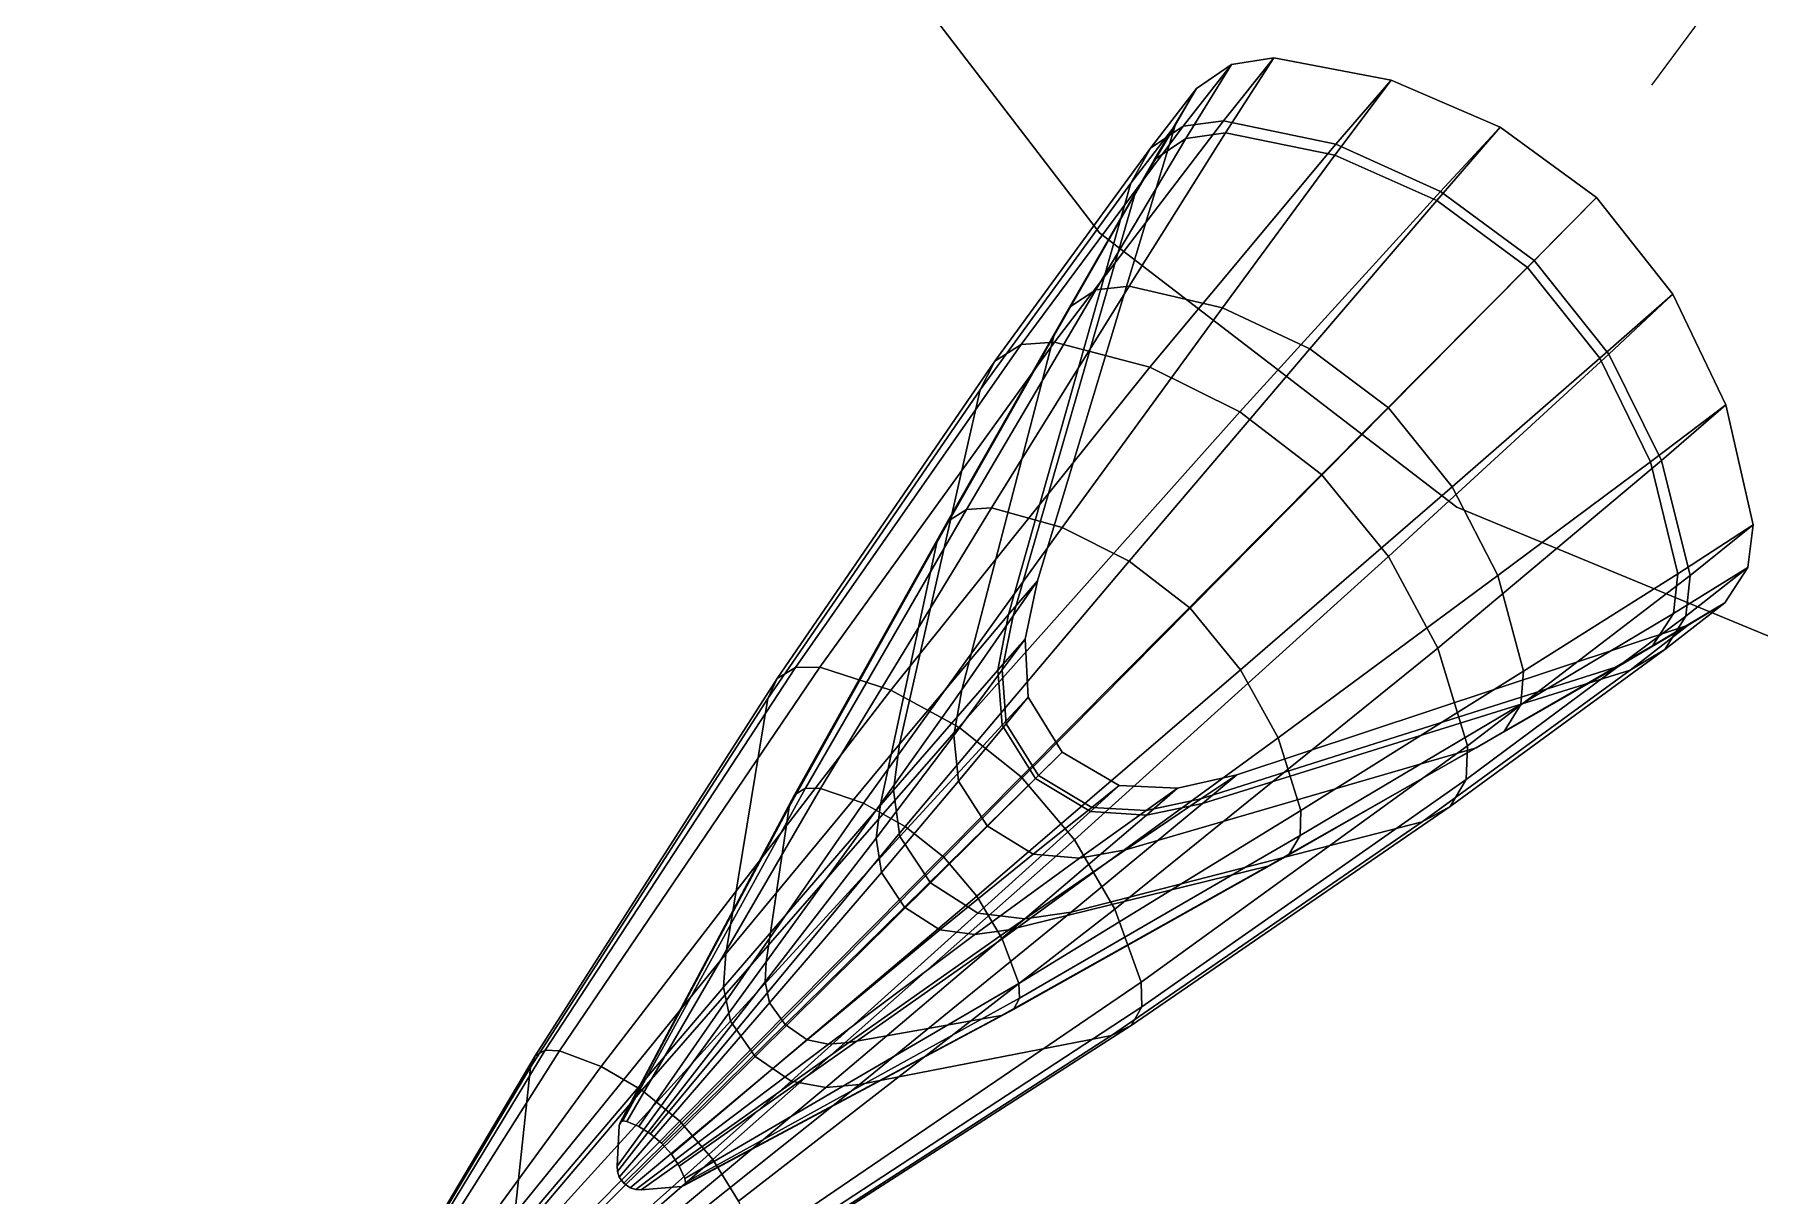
# Model space of a CAD drawing. Header units: millimetres. Extents: x -30782 to 40110, y 35885 to 73818.
# Drawn here: x 8205.1 to 8384.6, y 55957.8 to 56078.7 of the extents above; entities that cross this region are included whole.
import ezdxf

# ---------------------------------------------------------------- set-up
doc = ezdxf.new("R2010")
doc.units = ezdxf.units.MM

# ---------------------------------------------------------------- blocks, each defined once
blk = doc.blocks.new('A$C69C31390')
blk.add_line((1947.75, 662.64, 168.71), (1769.45, 421.4))
for points, invisible_edges in [([(1665.48, 486.59, 180.71), (1683.43, 443.25, 180.71), (1711.98, 406.03, 180.71)], 12), ([(1665.48, 486.59, 168.71), (1711.98, 406.03, 168.71), (1683.43, 443.25, 168.71)], 1), ([(1683.43, 443.25, 180.71), (1711.98, 406.03, 168.71), (1711.98, 406.03, 180.71)], 1), ([(1683.43, 443.25, 180.71), (1683.43, 443.25, 168.71), (1711.98, 406.03, 168.71)], 12), ([(1730.14, 424.24, 186.12), (1725.72, 423.56, 186.18), (1720.69, 417.15, 243.53)], 12), ([(1730.14, 424.24, 186.12), (1720.69, 417.15, 243.53), (1724.9, 417.71, 244.54)], 1), ([(1742.35, 421.93, 186.02), (1730.14, 424.24, 186.12), (1724.9, 417.71, 244.54)], 12), ([(1736.49, 414.13, 135.97), (1725.1, 416.44, 137.58), (1730.14, 424.24, 186.12)], 12), ([(1725.1, 416.44, 137.58), (1725.72, 423.56, 186.18), (1730.14, 424.24, 186.12)], 1), ([(1736.49, 414.13, 135.97), (1730.14, 424.24, 186.12), (1742.35, 421.93, 186.02)], 1), ([(1725.72, 423.56, 186.18), (1722.1, 421.08, 186.24), (1717.29, 414.86, 242.34)], 12), ([(1725.72, 423.56, 186.18), (1717.29, 414.86, 242.34), (1720.69, 417.15, 243.53)], 1), ([(1725.1, 416.44, 137.58), (1720.99, 415.87, 138.41), (1725.72, 423.56, 186.18)], 12), ([(1720.99, 415.87, 138.41), (1722.1, 421.08, 186.24), (1725.72, 423.56, 186.18)], 1), ([(1722.1, 421.08, 186.24), (1719.88, 417.2, 186.3), (1715.25, 411.2, 241.14)], 12), ([(1722.1, 421.08, 186.24), (1715.25, 411.2, 241.14), (1717.29, 414.86, 242.34)], 1), ([(1720.99, 415.87, 138.41), (1717.67, 413.62, 139.4), (1722.1, 421.08, 186.24)], 12), ([(1717.67, 413.62, 139.4), (1719.88, 417.2, 186.3), (1722.1, 421.08, 186.24)], 1), ([(1742.35, 421.93, 186.02), (1724.9, 417.71, 244.54), (1736.59, 415.26, 246.48)], 1), ([(1747.11, 409.4, 134.93), (1736.49, 414.13, 135.97), (1742.35, 421.93, 186.02)], 12), ([(1753.69, 417.03, 185.95), (1742.35, 421.93, 186.02), (1736.59, 415.26, 246.48)], 12), ([(1747.11, 409.4, 134.93), (1742.35, 421.93, 186.02), (1753.69, 417.03, 185.95)], 1), ([(1720.69, 417.15, 243.53), (1717.29, 414.86, 242.34), (1701.09, 392.66, 294.23)], 12), ([(1720.69, 417.15, 243.53), (1701.09, 392.66, 294.23), (1703.82, 394.41, 296.19)], 1), ([(1719.88, 417.2, 186.3), (1702.53, 366.29, 229.02), (1715.25, 411.2, 241.14)], 1), ([(1719.88, 417.2, 186.3), (1705.54, 369.81, 186.95), (1702.53, 366.29, 229.02)], 12), ([(1724.9, 417.71, 244.54), (1720.69, 417.15, 243.53), (1703.82, 394.41, 296.19)], 12), ([(1724.9, 417.71, 244.54), (1703.82, 394.41, 296.19), (1707.31, 394.66, 297.83)], 1), ([(1715.65, 410.04, 140.39), (1705.54, 369.81, 186.95), (1719.88, 417.2, 186.3)], 1), ([(1736.59, 415.26, 246.48), (1724.9, 417.71, 244.54), (1707.31, 394.66, 297.83)], 12), ([(1717.67, 413.62, 139.4), (1715.65, 410.04, 140.39), (1719.88, 417.2, 186.3)], 12), ([(1753.69, 417.03, 185.95), (1736.59, 415.26, 246.48), (1747.5, 410.35, 247.74)], 1), ([(1756.54, 402.44, 134.49), (1747.11, 409.4, 134.93), (1753.69, 417.03, 185.95)], 12), ([(1763.73, 409.7, 185.92), (1753.69, 417.03, 185.95), (1747.5, 410.35, 247.74)], 12), ([(1756.54, 402.44, 134.49), (1753.69, 417.03, 185.95), (1763.73, 409.7, 185.92)], 1), ([(1717.29, 414.86, 242.34), (1715.25, 411.2, 241.14), (1699.56, 389.7, 292.26)], 12), ([(1717.29, 414.86, 242.34), (1699.56, 389.7, 292.26), (1701.09, 392.66, 294.23)], 1), ([(1736.59, 415.26, 246.48), (1707.31, 394.66, 297.83), (1717.22, 392.03, 301.01)], 1), ([(1715.08, 400.47, 94.24), (1711.62, 400.1, 95.45), (1720.99, 415.87, 138.41)], 12), ([(1711.62, 400.1, 95.45), (1717.67, 413.62, 139.4), (1720.99, 415.87, 138.41)], 1), ([(1724.79, 398.22, 91.88), (1715.08, 400.47, 94.24), (1725.1, 416.44, 137.58)], 12), ([(1715.08, 400.47, 94.24), (1720.99, 415.87, 138.41), (1725.1, 416.44, 137.58)], 1), ([(1747.5, 410.35, 247.74), (1736.59, 415.26, 246.48), (1717.22, 392.03, 301.01)], 12), ([(1724.79, 398.22, 91.88), (1725.1, 416.44, 137.58), (1736.49, 414.13, 135.97)], 1), ([(1711.62, 400.1, 95.45), (1708.86, 398.28, 96.89), (1717.67, 413.62, 139.4)], 12), ([(1708.86, 398.28, 96.89), (1715.65, 410.04, 140.39), (1717.67, 413.62, 139.4)], 1), ([(1733.9, 393.95, 90.36), (1724.79, 398.22, 91.88), (1736.49, 414.13, 135.97)], 12), ([(1733.9, 393.95, 90.36), (1736.49, 414.13, 135.97), (1747.11, 409.4, 134.93)], 1), ([(1715.25, 411.2, 241.14), (1691.18, 352.77, 272.42), (1699.56, 389.7, 292.26)], 1), ([(1715.25, 411.2, 241.14), (1702.53, 366.29, 229.02), (1691.18, 352.77, 272.42)], 12), ([(1707.24, 395.29, 98.34), (1702.99, 366.16, 150.42), (1715.65, 410.04, 140.39)], 1), ([(1715.65, 410.04, 140.39), (1702.99, 366.16, 150.42), (1705.54, 369.81, 186.95)], 12), ([(1708.86, 398.28, 96.89), (1707.24, 395.29, 98.34), (1715.65, 410.04, 140.39)], 12), ([(1747.5, 410.35, 247.74), (1717.22, 392.03, 301.01), (1726.59, 387.38, 303.08)], 1), ([(1757.23, 403.16, 248.28), (1747.5, 410.35, 247.74), (1726.59, 387.38, 303.08)], 12), ([(1763.73, 409.7, 185.92), (1747.5, 410.35, 247.74), (1757.23, 403.16, 248.28)], 1), ([(1764.08, 392.97, 134.83), (1756.54, 402.44, 134.49), (1763.73, 409.7, 185.92)], 12), ([(1771.68, 399.63, 185.95), (1763.73, 409.7, 185.92), (1757.23, 403.16, 248.28)], 12), ([(1764.08, 392.97, 134.83), (1763.73, 409.7, 185.92), (1771.68, 399.63, 185.95)], 1), ([(1742.07, 387.82, 89.71), (1733.9, 393.95, 90.36), (1747.11, 409.4, 134.93)], 12), ([(1742.07, 387.82, 89.71), (1747.11, 409.4, 134.93), (1756.54, 402.44, 134.49)], 1), ([(1711.98, 406.03, 180.71), (1749.2, 377.48, 180.71), (1792.54, 359.53, 180.71)], 12), ([(1711.98, 406.03, 168.71), (1792.54, 359.53, 168.71), (1749.2, 377.48, 168.71)], 1), ([(1711.98, 406.03, 180.71), (1711.98, 406.03, 168.71), (1749.2, 377.48, 180.71)], 2), ([(1711.98, 406.03, 168.71), (1749.2, 377.48, 168.71), (1749.2, 377.48, 180.71)], 12), ([(1757.23, 403.16, 248.28), (1726.59, 387.38, 303.08), (1735.08, 380.88, 303.95)], 1), ([(1765.01, 393.4, 247.86), (1757.23, 403.16, 248.28), (1735.08, 380.88, 303.95)], 12), ([(1748.7, 379.6, 90.22), (1742.07, 387.82, 89.71), (1756.54, 402.44, 134.49)], 12), ([(1748.7, 379.6, 90.22), (1756.54, 402.44, 134.49), (1764.08, 392.97, 134.83)], 1), ([(1771.68, 399.63, 185.95), (1757.23, 403.16, 248.28), (1765.01, 393.4, 247.86)], 1), ([(1708.09, 375.36, 53.64), (1700.74, 377.39, 56.18), (1715.08, 400.47, 94.24)], 12), ([(1700.74, 377.39, 56.18), (1711.62, 400.1, 95.45), (1715.08, 400.47, 94.24)], 1), ([(1708.09, 375.36, 53.64), (1715.08, 400.47, 94.24), (1724.79, 398.22, 91.88)], 1), ([(1700.74, 377.39, 56.18), (1698.16, 377.24, 57.48), (1711.62, 400.1, 95.45)], 12), ([(1698.16, 377.24, 57.48), (1708.86, 398.28, 96.89), (1711.62, 400.1, 95.45)], 1), ([(1769.36, 382.2, 135.8), (1764.08, 392.97, 134.83), (1771.68, 399.63, 185.95)], 12), ([(1777.18, 388.14, 186.01), (1771.68, 399.63, 185.95), (1765.01, 393.4, 247.86)], 12), ([(1769.36, 382.2, 135.8), (1771.68, 399.63, 185.95), (1777.18, 388.14, 186.01)], 1), ([(1698.16, 377.24, 57.48), (1696.16, 375.97, 59.04), (1708.86, 398.28, 96.89)], 12), ([(1696.16, 375.97, 59.04), (1707.24, 395.29, 98.34), (1708.86, 398.28, 96.89)], 1), ([(1715.07, 371.83, 52), (1708.09, 375.36, 53.64), (1724.79, 398.22, 91.88)], 12), ([(1715.07, 371.83, 52), (1724.79, 398.22, 91.88), (1733.9, 393.95, 90.36)], 1), ([(1695.05, 373.79, 60.6), (1697.64, 358.46, 112.99), (1707.24, 395.29, 98.34)], 1), ([(1696.16, 375.97, 59.04), (1695.05, 373.79, 60.6), (1707.24, 395.29, 98.34)], 12), ([(1707.24, 395.29, 98.34), (1697.64, 358.46, 112.99), (1702.99, 366.16, 150.42)], 12), ([(1703.82, 394.41, 296.19), (1701.09, 392.66, 294.23), (1678.44, 359.64, 339.25)], 12), ([(1703.82, 394.41, 296.19), (1678.44, 359.64, 339.25), (1680.35, 360.78, 341.17)], 1), ([(1707.31, 394.66, 297.83), (1703.82, 394.41, 296.19), (1680.35, 360.78, 341.17)], 12), ([(1707.31, 394.66, 297.83), (1680.35, 360.78, 341.17), (1682.89, 360.8, 342.79)], 1), ([(1717.22, 392.03, 301.01), (1707.31, 394.66, 297.83), (1682.89, 360.8, 342.79)], 12), ([(1721.42, 366.94, 51.31), (1715.07, 371.83, 52), (1733.9, 393.95, 90.36)], 12), ([(1721.42, 366.94, 51.31), (1733.9, 393.95, 90.36), (1742.07, 387.82, 89.71)], 1), ([(1765.01, 393.4, 247.86), (1735.08, 380.88, 303.95), (1742.08, 372.32, 303.27)], 1), ([(1770.49, 382.32, 246.68), (1765.01, 393.4, 247.86), (1742.08, 372.32, 303.27)], 12), ([(1777.18, 388.14, 186.01), (1765.01, 393.4, 247.86), (1770.49, 382.32, 246.68)], 1), ([(1701.09, 392.66, 294.23), (1699.56, 389.7, 292.26), (1677.47, 357.55, 337.31)], 12), ([(1701.09, 392.66, 294.23), (1677.47, 357.55, 337.31), (1678.44, 359.64, 339.25)], 1), ([(1717.22, 392.03, 301.01), (1682.89, 360.8, 342.79), (1690.26, 358.41, 345.93)], 1), ([(1726.59, 387.38, 303.08), (1717.22, 392.03, 301.01), (1690.26, 358.41, 345.93)], 12), ([(1753.44, 370.34, 91.64), (1748.7, 379.6, 90.22), (1764.08, 392.97, 134.83)], 12), ([(1753.44, 370.34, 91.64), (1764.08, 392.97, 134.83), (1769.36, 382.2, 135.8)], 1), ([(1699.56, 389.7, 292.26), (1691.18, 352.77, 272.42), (1673.1, 330.95, 317.77)], 12), ([(1699.56, 389.7, 292.26), (1673.1, 330.95, 317.77), (1677.47, 357.55, 337.31)], 1), ([(1772.2, 370.53, 137.37), (1769.36, 382.2, 135.8), (1777.18, 388.14, 186.01)], 12), ([(1780.04, 375.63, 186.11), (1777.18, 388.14, 186.01), (1770.49, 382.32, 246.68)], 12), ([(1772.2, 370.53, 137.37), (1777.18, 388.14, 186.01), (1780.04, 375.63, 186.11)], 1), ([(1726.59, 387.38, 303.08), (1690.26, 358.41, 345.93), (1697.33, 354.56, 347.97)], 1), ([(1735.08, 380.88, 303.95), (1726.59, 387.38, 303.08), (1697.33, 354.56, 347.97)], 12), ([(1726.67, 360.54, 51.85), (1721.42, 366.94, 51.31), (1742.07, 387.82, 89.71)], 12), ([(1726.67, 360.54, 51.85), (1742.07, 387.82, 89.71), (1748.7, 379.6, 90.22)], 1), ([(1735.08, 380.88, 303.95), (1697.33, 354.56, 347.97), (1703.85, 349.4, 348.82)], 1), ([(1742.08, 372.32, 303.27), (1735.08, 380.88, 303.95), (1703.85, 349.4, 348.82)], 12), ([(1770.49, 382.32, 246.68), (1742.08, 372.32, 303.27), (1747.22, 362.78, 301.34)], 1), ([(1773.47, 370.34, 244.79), (1770.49, 382.32, 246.68), (1747.22, 362.78, 301.34)], 12), ([(1756.14, 360.39, 93.93), (1753.44, 370.34, 91.64), (1769.36, 382.2, 135.8)], 12), ([(1756.14, 360.39, 93.93), (1769.36, 382.2, 135.8), (1772.2, 370.53, 137.37)], 1), ([(1780.04, 375.63, 186.11), (1770.49, 382.32, 246.68), (1773.47, 370.34, 244.79)], 1), ([(1730.57, 353.43, 53.38), (1726.67, 360.54, 51.85), (1748.7, 379.6, 90.22)], 12), ([(1730.57, 353.43, 53.38), (1748.7, 379.6, 90.22), (1753.44, 370.34, 91.64)], 1), ([(1682.93, 348.17, 24.76), (1681.39, 348.19, 25.8), (1698.16, 377.24, 57.48)], 12), ([(1681.39, 348.19, 25.8), (1696.16, 375.97, 59.04), (1698.16, 377.24, 57.48)], 1), ([(1687.43, 346.64, 22.73), (1682.93, 348.17, 24.76), (1700.74, 377.39, 56.18)], 12), ([(1682.93, 348.17, 24.76), (1698.16, 377.24, 57.48), (1700.74, 377.39, 56.18)], 1), ([(1687.43, 346.64, 22.73), (1700.74, 377.39, 56.18), (1708.09, 375.36, 53.64)], 1), ([(1749.2, 377.48, 180.71), (1749.2, 377.48, 168.71), (1792.54, 359.53, 168.71)], 12), ([(1792.54, 359.53, 168.71), (1792.54, 359.53, 180.71), (1749.2, 377.48, 180.71)], 12), ([(1681.39, 348.19, 25.8), (1680.24, 347.51, 27.04), (1696.16, 375.97, 59.04)], 12), ([(1680.24, 347.51, 27.04), (1695.05, 373.79, 60.6), (1696.16, 375.97, 59.04)], 1), ([(1691.77, 344.22, 21.42), (1687.43, 346.64, 22.73), (1708.09, 375.36, 53.64)], 12), ([(1691.77, 344.22, 21.42), (1708.09, 375.36, 53.64), (1715.07, 371.83, 52)], 1), ([(1771.74, 366.4, 138.19), (1772.2, 370.53, 137.37), (1780.04, 375.63, 186.11)], 12), ([(1771.74, 366.4, 138.19), (1780.04, 375.63, 186.11), (1779.47, 371.19, 186.16)], 1), ([(1779.47, 371.19, 186.16), (1780.04, 375.63, 186.11), (1773.47, 370.34, 244.79)], 12), ([(1680.24, 347.51, 27.04), (1679.67, 346.25, 28.29), (1695.05, 373.79, 60.6)], 12), ([(1679.67, 346.25, 28.29), (1689.18, 346.54, 76.38), (1695.05, 373.79, 60.6)], 1), ([(1695.05, 373.79, 60.6), (1689.18, 346.54, 76.38), (1697.64, 358.46, 112.99)], 12), ([(1695.79, 341.02, 20.87), (1691.77, 344.22, 21.42), (1715.07, 371.83, 52)], 12), ([(1695.79, 341.02, 20.87), (1715.07, 371.83, 52), (1721.42, 366.94, 51.31)], 1), ([(1742.08, 372.32, 303.27), (1703.85, 349.4, 348.82), (1709.37, 342.81, 348.15)], 1), ([(1747.22, 362.78, 301.34), (1742.08, 372.32, 303.27), (1709.37, 342.81, 348.15)], 12), ([(1732.95, 345.88, 55.85), (1730.57, 353.43, 53.38), (1753.44, 370.34, 91.64)], 12), ([(1732.95, 345.88, 55.85), (1753.44, 370.34, 91.64), (1756.14, 360.39, 93.93)], 1), ([(1773.47, 370.34, 244.79), (1747.22, 362.78, 301.34), (1750.31, 352.61, 298.24)], 1), ([(1773.02, 366.11, 243.81), (1773.47, 370.34, 244.79), (1750.31, 352.61, 298.24)], 12), ([(1755.86, 356.91, 95.12), (1772.2, 370.53, 137.37), (1771.74, 366.4, 138.19)], 1), ([(1755.86, 356.91, 95.12), (1756.14, 360.39, 93.93), (1772.2, 370.53, 137.37)], 12), ([(1769.57, 363.02, 139.17), (1771.74, 366.4, 138.19), (1779.47, 371.19, 186.16)], 12), ([(1769.57, 363.02, 139.17), (1779.47, 371.19, 186.16), (1777.09, 367.51, 186.23)], 1), ([(1777.09, 367.51, 186.23), (1779.47, 371.19, 186.16), (1773.02, 366.11, 243.81)], 12), ([(1779.47, 371.19, 186.16), (1773.47, 370.34, 244.79), (1773.02, 366.11, 243.81)], 1), ([(1705.54, 369.81, 186.95), (1704.24, 363.72, 187.03), (1701.42, 360.5, 227.57)], 12), ([(1705.54, 369.81, 186.95), (1701.42, 360.5, 227.57), (1702.53, 366.29, 229.02)], 1), ([(1702.99, 366.16, 150.42), (1704.24, 363.72, 187.03), (1705.54, 369.81, 186.95)], 1), ([(1699.22, 336.95, 21.3), (1695.79, 341.02, 20.87), (1721.42, 366.94, 51.31)], 12), ([(1699.22, 336.95, 21.3), (1721.42, 366.94, 51.31), (1726.67, 360.54, 51.85)], 1), ([(1754.11, 354.1, 96.55), (1771.74, 366.4, 138.19), (1769.57, 363.02, 139.17)], 1), ([(1754.11, 354.1, 96.55), (1755.86, 356.91, 95.12), (1771.74, 366.4, 138.19)], 12), ([(1766.05, 360.91, 140.17), (1769.57, 363.02, 139.17), (1777.09, 367.51, 186.23)], 12), ([(1766.05, 360.91, 140.17), (1777.09, 367.51, 186.23), (1773.27, 365.18, 186.29)], 1), ([(1773.27, 365.18, 186.29), (1777.09, 367.51, 186.23), (1770.82, 362.66, 242.62)], 12), ([(1777.09, 367.51, 186.23), (1773.02, 366.11, 243.81), (1770.82, 362.66, 242.62)], 1), ([(1702.53, 366.29, 229.02), (1701.42, 360.5, 227.57), (1690.54, 347.99, 270.04)], 12), ([(1702.53, 366.29, 229.02), (1690.54, 347.99, 270.04), (1691.18, 352.77, 272.42)], 1), ([(1697.64, 358.46, 112.99), (1701.87, 360.52, 151.62), (1702.99, 366.16, 150.42)], 1), ([(1702.99, 366.16, 150.42), (1701.87, 360.52, 151.62), (1704.24, 363.72, 187.03)], 12), ([(1722.55, 347.09, 150.33), (1773.27, 365.18, 186.29), (1726.27, 349.61, 186.94)], 1), ([(1722.55, 347.09, 150.33), (1766.05, 360.91, 140.17), (1773.27, 365.18, 186.29)], 12), ([(1726.27, 349.61, 186.94), (1773.27, 365.18, 186.29), (1767.22, 360.51, 241.41)], 12), ([(1770.82, 362.66, 242.62), (1773.02, 366.11, 243.81), (1750.15, 349.1, 296.63)], 12), ([(1773.02, 366.11, 243.81), (1750.31, 352.61, 298.24), (1750.15, 349.1, 296.63)], 1), ([(1773.27, 365.18, 186.29), (1770.82, 362.66, 242.62), (1767.22, 360.51, 241.41)], 1), ([(1704.24, 363.72, 187.03), (1701.85, 354.75, 226.45), (1701.42, 360.5, 227.57)], 1), ([(1704.24, 363.72, 187.03), (1704.57, 357.69, 187.09), (1701.85, 354.75, 226.45)], 12), ([(1701.87, 360.52, 151.62), (1704.57, 357.69, 187.09), (1704.24, 363.72, 187.03)], 1), ([(1747.22, 362.78, 301.34), (1709.37, 342.81, 348.15), (1713.58, 335.59, 346.26)], 1), ([(1750.31, 352.61, 298.24), (1747.22, 362.78, 301.34), (1713.58, 335.59, 346.26)], 12), ([(1751.18, 352.4, 98.02), (1754.11, 354.1, 96.55), (1769.57, 363.02, 139.17)], 12), ([(1751.18, 352.4, 98.02), (1769.57, 363.02, 139.17), (1766.05, 360.91, 140.17)], 1), ([(1767.22, 360.51, 241.41), (1770.82, 362.66, 242.62), (1748.49, 346.31, 294.68)], 12), ([(1770.82, 362.66, 242.62), (1750.15, 349.1, 296.63), (1748.49, 346.31, 294.68)], 1), ([(1678.44, 359.64, 339.25), (1677.47, 357.55, 337.31), (1652.74, 319.14, 375.65)], 12), ([(1678.44, 359.64, 339.25), (1652.74, 319.14, 375.65), (1653.24, 320.32, 376.98)], 1), ([(1680.35, 360.78, 341.17), (1678.44, 359.64, 339.25), (1653.24, 320.32, 376.98)], 12), ([(1680.35, 360.78, 341.17), (1653.24, 320.32, 376.98), (1654.3, 320.92, 378.31)], 1), ([(1682.89, 360.8, 342.79), (1680.35, 360.78, 341.17), (1654.3, 320.92, 378.31)], 12), ([(1682.89, 360.8, 342.79), (1654.3, 320.92, 378.31), (1655.78, 320.84, 379.42)], 1), ([(1690.26, 358.41, 345.93), (1682.89, 360.8, 342.79), (1655.78, 320.84, 379.42)], 12), ([(1701.42, 360.5, 227.57), (1691.19, 343.16, 268.21), (1690.54, 347.99, 270.04)], 1), ([(1701.42, 360.5, 227.57), (1701.85, 354.75, 226.45), (1691.19, 343.16, 268.21)], 12), ([(1697.64, 358.46, 112.99), (1696.83, 353.7, 114.75), (1701.87, 360.52, 151.62)], 12), ([(1696.83, 353.7, 114.75), (1702.26, 354.91, 152.55), (1701.87, 360.52, 151.62)], 1), ([(1701.86, 332.52, 22.52), (1699.22, 336.95, 21.3), (1726.67, 360.54, 51.85)], 12), ([(1701.86, 332.52, 22.52), (1726.67, 360.54, 51.85), (1730.57, 353.43, 53.38)], 1), ([(1701.87, 360.52, 151.62), (1702.26, 354.91, 152.55), (1704.57, 357.69, 187.09)], 12), ([(1714.7, 341.8, 112.87), (1766.05, 360.91, 140.17), (1722.55, 347.09, 150.33)], 1), ([(1714.7, 341.8, 112.87), (1751.18, 352.4, 98.02), (1766.05, 360.91, 140.17)], 12), ([(1726.27, 349.61, 186.94), (1767.22, 360.51, 241.41), (1722.71, 346.61, 229.13)], 1), ([(1722.71, 346.61, 229.13), (1767.22, 360.51, 241.41), (1745.58, 344.7, 292.71)], 12), ([(1732.86, 343.28, 57.13), (1732.95, 345.88, 55.85), (1756.14, 360.39, 93.93)], 12), ([(1732.86, 343.28, 57.13), (1756.14, 360.39, 93.93), (1755.86, 356.91, 95.12)], 1), ([(1767.22, 360.51, 241.41), (1748.49, 346.31, 294.68), (1745.58, 344.7, 292.71)], 1), ([(1677.47, 357.55, 337.31), (1651.12, 303.88, 362.17), (1652.74, 319.14, 375.65)], 1), ([(1677.47, 357.55, 337.31), (1673.1, 330.95, 317.77), (1651.12, 303.88, 362.17)], 12), ([(1690.26, 358.41, 345.93), (1655.78, 320.84, 379.42), (1660.12, 319.21, 381.58)], 1), ([(1697.33, 354.56, 347.97), (1690.26, 358.41, 345.93), (1660.12, 319.21, 381.58)], 12), ([(1689.18, 346.54, 76.38), (1696.83, 353.7, 114.75), (1697.64, 358.46, 112.99)], 1), ([(1704.57, 357.69, 187.09), (1705.34, 349.2, 226.02), (1701.85, 354.75, 226.45)], 1), ([(1702.26, 354.91, 152.55), (1708.11, 351.95, 187.11), (1704.57, 357.69, 187.09)], 1), ([(1704.57, 357.69, 187.09), (1708.11, 351.95, 187.11), (1705.34, 349.2, 226.02)], 12), ([(1731.65, 341.24, 58.67), (1732.86, 343.28, 57.13), (1755.86, 356.91, 95.12)], 12), ([(1731.65, 341.24, 58.67), (1755.86, 356.91, 95.12), (1754.11, 354.1, 96.55)], 1), ([(1697.33, 354.56, 347.97), (1660.12, 319.21, 381.58), (1664.35, 316.74, 382.99)], 1), ([(1703.85, 349.4, 348.82), (1697.33, 354.56, 347.97), (1664.35, 316.74, 382.99)], 12), ([(1701.85, 354.75, 226.45), (1694.39, 338.34, 267.5), (1691.19, 343.16, 268.21)], 1), ([(1701.85, 354.75, 226.45), (1705.34, 349.2, 226.02), (1694.39, 338.34, 267.5)], 12), ([(1696.83, 353.7, 114.75), (1697.31, 348.95, 116.1), (1702.26, 354.91, 152.55)], 12), ([(1697.31, 348.95, 116.1), (1705.63, 349.52, 152.9), (1702.26, 354.91, 152.55)], 1), ([(1702.26, 354.91, 152.55), (1705.63, 349.52, 152.9), (1708.11, 351.95, 187.11)], 12), ([(1729.52, 340.07, 60.25), (1731.65, 341.24, 58.67), (1754.11, 354.1, 96.55)], 12), ([(1729.52, 340.07, 60.25), (1754.11, 354.1, 96.55), (1751.18, 352.4, 98.02)], 1), ([(1691.18, 352.77, 272.42), (1690.54, 347.99, 270.04), (1672.86, 327.49, 315.43)], 12), ([(1691.18, 352.77, 272.42), (1672.86, 327.49, 315.43), (1673.1, 330.95, 317.77)], 1), ([(1689.18, 346.54, 76.38), (1688.75, 343.01, 78.27), (1696.83, 353.7, 114.75)], 12), ([(1688.75, 343.01, 78.27), (1697.31, 348.95, 116.1), (1696.83, 353.7, 114.75)], 1), ([(1703.6, 327.88, 24.49), (1701.86, 332.52, 22.52), (1730.57, 353.43, 53.38)], 12), ([(1702.56, 333.45, 76.24), (1751.18, 352.4, 98.02), (1714.7, 341.8, 112.87)], 1), ([(1702.56, 333.45, 76.24), (1729.52, 340.07, 60.25), (1751.18, 352.4, 98.02)], 12), ([(1703.6, 327.88, 24.49), (1730.57, 353.43, 53.38), (1732.95, 345.88, 55.85)], 1), ([(1708.11, 351.95, 187.11), (1711.05, 345.77, 226.5), (1705.34, 349.2, 226.02)], 1), ([(1705.63, 349.52, 152.9), (1714.02, 348.47, 187.08), (1708.11, 351.95, 187.11)], 1), ([(1708.11, 351.95, 187.11), (1714.02, 348.47, 187.08), (1711.05, 345.77, 226.5)], 12), ([(1750.31, 352.61, 298.24), (1713.58, 335.59, 346.26), (1716.33, 328.01, 343.2)], 1), ([(1750.15, 349.1, 296.63), (1750.31, 352.61, 298.24), (1716.33, 328.01, 343.2)], 12), ([(1703.85, 349.4, 348.82), (1664.35, 316.74, 382.99), (1668.3, 313.53, 383.58)], 1), ([(1709.37, 342.81, 348.15), (1703.85, 349.4, 348.82), (1668.3, 313.53, 383.58)], 12), ([(1688.75, 343.01, 78.27), (1689.28, 339.43, 79.72), (1697.31, 348.95, 116.1)], 12), ([(1689.28, 339.43, 79.72), (1700.3, 344.29, 116.62), (1697.31, 348.95, 116.1)], 1), ([(1705.34, 349.2, 226.02), (1699.33, 335.18, 268.28), (1694.39, 338.34, 267.5)], 1), ([(1697.31, 348.95, 116.1), (1700.3, 344.29, 116.62), (1705.63, 349.52, 152.9)], 12), ([(1705.34, 349.2, 226.02), (1711.05, 345.77, 226.5), (1699.33, 335.18, 268.28)], 12), ([(1700.3, 344.29, 116.62), (1711.18, 346.2, 152.51), (1705.63, 349.52, 152.9)], 1), ([(1705.63, 349.52, 152.9), (1711.18, 346.2, 152.51), (1714.02, 348.47, 187.08)], 12), ([(1714.02, 348.47, 187.08), (1716.87, 345.4, 227.64), (1711.05, 345.77, 226.5)], 1), ([(1711.18, 346.2, 152.51), (1720.12, 348.22, 187.02), (1714.02, 348.47, 187.08)], 1), ([(1714.02, 348.47, 187.08), (1720.12, 348.22, 187.02), (1716.87, 345.4, 227.64)], 12), ([(1750.15, 349.1, 296.63), (1716.33, 328.01, 343.2), (1716.38, 325.45, 341.61)], 1), ([(1748.49, 346.31, 294.68), (1750.15, 349.1, 296.63), (1716.38, 325.45, 341.61)], 12), ([(1716.86, 345.88, 151.56), (1722.55, 347.09, 150.33), (1726.27, 349.61, 186.94)], 12), ([(1716.86, 345.88, 151.56), (1726.27, 349.61, 186.94), (1720.12, 348.22, 187.02)], 1), ([(1720.12, 348.22, 187.02), (1726.27, 349.61, 186.94), (1722.71, 346.61, 229.13)], 12), ([(1662.37, 313.55, 1.68), (1662.09, 313.4, 2.11), (1680.24, 347.51, 27.04)], 12), ([(1662.09, 313.4, 2.11), (1679.67, 346.25, 28.29), (1680.24, 347.51, 27.04)], 1), ([(1662.37, 313.55, 1.68), (1680.24, 347.51, 27.04), (1681.39, 348.19, 25.8)], 1), ([(1662.79, 313.5, 1.33), (1662.37, 313.55, 1.68), (1681.39, 348.19, 25.8)], 12), ([(1662.79, 313.5, 1.33), (1681.39, 348.19, 25.8), (1682.93, 348.17, 24.76)], 1), ([(1664.03, 312.97, 0.64), (1662.79, 313.5, 1.33), (1682.93, 348.17, 24.76)], 12), ([(1664.03, 312.97, 0.64), (1682.93, 348.17, 24.76), (1687.43, 346.64, 22.73)], 1), ([(1665.25, 312.21, 0.19), (1664.03, 312.97, 0.64), (1687.43, 346.64, 22.73)], 12), ([(1665.25, 312.21, 0.19), (1687.43, 346.64, 22.73), (1691.77, 344.22, 21.42)], 1), ([(1690.54, 347.99, 270.04), (1673.56, 323.93, 313.62), (1672.86, 327.49, 315.43)], 1), ([(1690.54, 347.99, 270.04), (1691.19, 343.16, 268.21), (1673.56, 323.93, 313.62)], 12), ([(1722.71, 346.61, 229.13), (1745.58, 344.7, 292.71), (1709.04, 335.3, 272.59)], 1), ([(1716.87, 345.4, 227.64), (1722.71, 346.61, 229.13), (1709.04, 335.3, 272.59)], 12), ([(1709.9, 340.92, 114.66), (1714.7, 341.8, 112.87), (1722.55, 347.09, 150.33)], 12), ([(1709.9, 340.92, 114.66), (1722.55, 347.09, 150.33), (1716.86, 345.88, 151.56)], 1), ([(1711.18, 346.2, 152.51), (1716.86, 345.88, 151.56), (1720.12, 348.22, 187.02)], 12), ([(1720.12, 348.22, 187.02), (1722.71, 346.61, 229.13), (1716.87, 345.4, 227.64)], 1), ([(1662.09, 313.4, 2.11), (1661.97, 313.08, 2.53), (1679.67, 346.25, 28.29)], 12), ([(1661.97, 313.08, 2.53), (1677.3, 330.13, 40.88), (1679.67, 346.25, 28.29)], 1), ([(1679.67, 346.25, 28.29), (1677.3, 330.13, 40.88), (1689.18, 346.54, 76.38)], 12), ([(1677.3, 330.13, 40.88), (1688.75, 343.01, 78.27), (1689.18, 346.54, 76.38)], 1), ([(1711.05, 345.77, 226.5), (1704.22, 334.59, 270.16), (1699.33, 335.18, 268.28)], 1), ([(1700.3, 344.29, 116.62), (1705.08, 341.34, 116.05), (1711.18, 346.2, 152.51)], 12), ([(1703.66, 326.33, 25.51), (1703.6, 327.88, 24.49), (1732.95, 345.88, 55.85)], 12), ([(1703.66, 326.33, 25.51), (1732.95, 345.88, 55.85), (1732.86, 343.28, 57.13)], 1), ([(1711.05, 345.77, 226.5), (1716.87, 345.4, 227.64), (1704.22, 334.59, 270.16)], 12), ([(1716.87, 345.4, 227.64), (1709.04, 335.3, 272.59), (1704.22, 334.59, 270.16)], 1), ([(1705.08, 341.34, 116.05), (1716.86, 345.88, 151.56), (1711.18, 346.2, 152.51)], 1), ([(1705.08, 341.34, 116.05), (1709.9, 340.92, 114.66), (1716.86, 345.88, 151.56)], 12), ([(1745.58, 344.7, 292.71), (1748.49, 346.31, 294.68), (1715.29, 323.5, 339.7)], 12), ([(1748.49, 346.31, 294.68), (1716.38, 325.45, 341.61), (1715.29, 323.5, 339.7)], 1), ([(1666.4, 311.25, 0), (1665.25, 312.21, 0.19), (1691.77, 344.22, 21.42)], 12), ([(1666.4, 311.25, 0), (1691.77, 344.22, 21.42), (1695.79, 341.02, 20.87)], 1), ([(1691.19, 343.16, 268.21), (1676.13, 320.25, 312.92), (1673.56, 323.93, 313.62)], 1), ([(1691.19, 343.16, 268.21), (1694.39, 338.34, 267.5), (1676.13, 320.25, 312.92)], 12), ([(1677.3, 330.13, 40.88), (1677.19, 328.03, 42.39), (1688.75, 343.01, 78.27)], 12), ([(1677.19, 328.03, 42.39), (1689.28, 339.43, 79.72), (1688.75, 343.01, 78.27)], 1), ([(1689.28, 339.43, 79.72), (1691.69, 335.83, 80.28), (1700.3, 344.29, 116.62)], 12), ([(1691.69, 335.83, 80.28), (1705.08, 341.34, 116.05), (1700.3, 344.29, 116.62)], 1), ([(1703.02, 325.15, 26.75), (1703.66, 326.33, 25.51), (1732.86, 343.28, 57.13)], 12), ([(1703.02, 325.15, 26.75), (1732.86, 343.28, 57.13), (1731.65, 341.24, 58.67)], 1), ([(1709.04, 335.3, 272.59), (1745.58, 344.7, 292.71), (1713.25, 322.46, 337.75)], 12), ([(1745.58, 344.7, 292.71), (1715.29, 323.5, 339.7), (1713.25, 322.46, 337.75)], 1), ([(1709.37, 342.81, 348.15), (1668.3, 313.53, 383.58), (1671.73, 309.52, 383.12)], 1), ([(1713.58, 335.59, 346.26), (1709.37, 342.81, 348.15), (1671.73, 309.52, 383.12)], 12), ([(1691.69, 335.83, 80.28), (1695.38, 333.45, 79.66), (1705.08, 341.34, 116.05)], 12), ([(1695.38, 333.45, 79.66), (1709.9, 340.92, 114.66), (1705.08, 341.34, 116.05)], 1), ([(1699, 332.96, 78.17), (1702.56, 333.45, 76.24), (1714.7, 341.8, 112.87)], 12), ([(1699, 332.96, 78.17), (1714.7, 341.8, 112.87), (1709.9, 340.92, 114.66)], 1), ([(1701.79, 324.54, 28.01), (1703.02, 325.15, 26.75), (1731.65, 341.24, 58.67)], 12), ([(1701.79, 324.54, 28.01), (1731.65, 341.24, 58.67), (1729.52, 340.07, 60.25)], 1), ([(1667.42, 310.08, 0.15), (1666.4, 311.25, 0), (1695.79, 341.02, 20.87)], 12), ([(1667.42, 310.08, 0.15), (1695.79, 341.02, 20.87), (1699.22, 336.95, 21.3)], 1), ([(1677.19, 328.03, 42.39), (1677.65, 325.86, 43.55), (1689.28, 339.43, 79.72)], 12), ([(1677.65, 325.86, 43.55), (1691.69, 335.83, 80.28), (1689.28, 339.43, 79.72)], 1), ([(1685.89, 321.71, 40.77), (1701.79, 324.54, 28.01), (1729.52, 340.07, 60.25)], 12), ([(1685.89, 321.71, 40.77), (1729.52, 340.07, 60.25), (1702.56, 333.45, 76.24)], 1), ([(1695.38, 333.45, 79.66), (1699, 332.96, 78.17), (1709.9, 340.92, 114.66)], 12), ([(1694.39, 338.34, 267.5), (1679.9, 317.71, 313.69), (1676.13, 320.25, 312.92)], 1), ([(1694.39, 338.34, 267.5), (1699.33, 335.18, 268.28), (1679.9, 317.71, 313.69)], 12), ([(1668.24, 308.83, 0.56), (1667.42, 310.08, 0.15), (1699.22, 336.95, 21.3)], 12), ([(1668.24, 308.83, 0.56), (1699.22, 336.95, 21.3), (1701.86, 332.52, 22.52)], 1), ([(1677.65, 325.86, 43.55), (1679.26, 323.6, 44), (1691.69, 335.83, 80.28)], 12), ([(1679.26, 323.6, 44), (1695.38, 333.45, 79.66), (1691.69, 335.83, 80.28)], 1), ([(1713.58, 335.59, 346.26), (1671.73, 309.52, 383.12), (1674.42, 305.2, 381.81)], 1), ([(1716.33, 328.01, 343.2), (1713.58, 335.59, 346.26), (1674.42, 305.2, 381.81)], 12), ([(1699.33, 335.18, 268.28), (1683.5, 317.04, 315.55), (1679.9, 317.71, 313.69)], 1), ([(1699.33, 335.18, 268.28), (1704.22, 334.59, 270.16), (1683.5, 317.04, 315.55)], 12), ([(1704.22, 334.59, 270.16), (1686.99, 317.33, 317.94), (1683.5, 317.04, 315.55)], 1), ([(1704.22, 334.59, 270.16), (1709.04, 335.3, 272.59), (1686.99, 317.33, 317.94)], 12), ([(1709.04, 335.3, 272.59), (1713.25, 322.46, 337.75), (1686.99, 317.33, 317.94)], 1), ([(1668.83, 307.55, 1.24), (1668.24, 308.83, 0.56), (1701.86, 332.52, 22.52)], 12), ([(1668.83, 307.55, 1.24), (1701.86, 332.52, 22.52), (1703.6, 327.88, 24.49)], 1), ([(1679.26, 323.6, 44), (1681.57, 322.01, 43.5), (1695.38, 333.45, 79.66)], 12), ([(1681.57, 322.01, 43.5), (1699, 332.96, 78.17), (1695.38, 333.45, 79.66)], 1), ([(1681.57, 322.01, 43.5), (1683.77, 321.56, 42.31), (1699, 332.96, 78.17)], 12), ([(1683.77, 321.56, 42.31), (1685.89, 321.71, 40.77), (1702.56, 333.45, 76.24)], 12), ([(1683.77, 321.56, 42.31), (1702.56, 333.45, 76.24), (1699, 332.96, 78.17)], 1), ([(1673.1, 330.95, 317.77), (1672.86, 327.49, 315.43), (1651.09, 301.89, 360.56)], 12), ([(1673.1, 330.95, 317.77), (1651.09, 301.89, 360.56), (1651.12, 303.88, 362.17)], 1), ([(1661.97, 313.08, 2.53), (1661.77, 308.85, 6.83), (1677.3, 330.13, 40.88)], 12), ([(1661.77, 308.85, 6.83), (1677.19, 328.03, 42.39), (1677.3, 330.13, 40.88)], 1), ([(1672.86, 327.49, 315.43), (1651.62, 299.8, 359.32), (1651.09, 301.89, 360.56)], 1), ([(1672.86, 327.49, 315.43), (1673.56, 323.93, 313.62), (1651.62, 299.8, 359.32)], 12), ([(1661.77, 308.85, 6.83), (1661.8, 308.3, 7.35), (1677.19, 328.03, 42.39)], 12), ([(1661.8, 308.3, 7.35), (1677.65, 325.86, 43.55), (1677.19, 328.03, 42.39)], 1), ([(1668.89, 307.13, 1.59), (1668.83, 307.55, 1.24), (1703.6, 327.88, 24.49)], 12), ([(1668.89, 307.13, 1.59), (1703.6, 327.88, 24.49), (1703.66, 326.33, 25.51)], 1), ([(1716.33, 328.01, 343.2), (1674.42, 305.2, 381.81), (1676.26, 300.71, 379.7)], 1), ([(1716.38, 325.45, 341.61), (1716.33, 328.01, 343.2), (1676.26, 300.71, 379.7)], 12), ([(1661.8, 308.3, 7.35), (1661.98, 307.71, 7.74), (1677.65, 325.86, 43.55)], 12), ([(1661.98, 307.71, 7.74), (1679.26, 323.6, 44), (1677.65, 325.86, 43.55)], 1), ([(1668.44, 306.71, 2.44), (1668.75, 306.84, 2.01), (1703.02, 325.15, 26.75)], 12), ([(1668.44, 306.71, 2.44), (1703.02, 325.15, 26.75), (1701.79, 324.54, 28.01)], 1), ([(1668.75, 306.84, 2.01), (1668.89, 307.13, 1.59), (1703.66, 326.33, 25.51)], 12), ([(1668.75, 306.84, 2.01), (1703.66, 326.33, 25.51), (1703.02, 325.15, 26.75)], 1), ([(1716.38, 325.45, 341.61), (1676.26, 300.71, 379.7), (1676.38, 299.23, 378.61)], 1), ([(1715.29, 323.5, 339.7), (1716.38, 325.45, 341.61), (1676.38, 299.23, 378.61)], 12), ([(1673.56, 323.93, 313.62), (1653.24, 297.58, 358.84), (1651.62, 299.8, 359.32)], 1), ([(1673.56, 323.93, 313.62), (1676.13, 320.25, 312.92), (1653.24, 297.58, 358.84)], 12), ([(1661.98, 307.71, 7.74), (1662.47, 307.06, 7.9), (1679.26, 323.6, 44)], 12), ([(1662.47, 307.06, 7.9), (1681.57, 322.01, 43.5), (1679.26, 323.6, 44)], 1), ([(1664.28, 306.38, 6.8), (1668.44, 306.71, 2.44), (1701.79, 324.54, 28.01)], 12), ([(1664.28, 306.38, 6.8), (1701.79, 324.54, 28.01), (1685.89, 321.71, 40.77)], 1), ([(1713.25, 322.46, 337.75), (1715.29, 323.5, 339.7), (1675.82, 298.13, 377.29)], 12), ([(1715.29, 323.5, 339.7), (1676.38, 299.23, 378.61), (1675.82, 298.13, 377.29)], 1), ([(1662.47, 307.06, 7.9), (1663.13, 306.58, 7.73), (1681.57, 322.01, 43.5)], 12), ([(1663.13, 306.58, 7.73), (1683.77, 321.56, 42.31), (1681.57, 322.01, 43.5)], 1), ([(1663.13, 306.58, 7.73), (1663.72, 306.4, 7.32), (1683.77, 321.56, 42.31)], 12), ([(1663.72, 306.4, 7.32), (1664.28, 306.38, 6.8), (1685.89, 321.71, 40.77)], 12), ([(1663.72, 306.4, 7.32), (1685.89, 321.71, 40.77), (1683.77, 321.56, 42.31)], 1), ([(1713.25, 322.46, 337.75), (1675.82, 298.13, 377.29), (1674.67, 297.6, 375.95)], 1), ([(1686.99, 317.33, 317.94), (1713.25, 322.46, 337.75), (1674.67, 297.6, 375.95)], 12), ([(1509.28, 321.2, 418.71), (1643.53, 243.69, 418.71), (1571.3, 273.61, 418.71)], 1), ([(1653.24, 320.32, 376.98), (1628.7, 278.88, 406.55), (1628.8, 279.15, 406.91)], 1), ([(1653.24, 320.32, 376.98), (1652.74, 319.14, 375.65), (1628.7, 278.88, 406.55)], 12), ([(1654.3, 320.92, 378.31), (1653.24, 320.32, 376.98), (1628.8, 279.15, 406.91)], 12), ([(1654.3, 320.92, 378.31), (1628.8, 279.15, 406.91), (1629.05, 279.28, 407.27)], 1), ([(1655.78, 320.84, 379.42), (1654.3, 320.92, 378.31), (1629.05, 279.28, 407.27)], 12), ([(1655.78, 320.84, 379.42), (1629.05, 279.28, 407.27), (1629.4, 279.24, 407.57)], 1), ([(1660.12, 319.21, 381.58), (1655.78, 320.84, 379.42), (1629.4, 279.24, 407.57)], 12), ([(1676.13, 320.25, 312.92), (1655.5, 295.98, 359.37), (1653.24, 297.58, 358.84)], 1), ([(1676.13, 320.25, 312.92), (1679.9, 317.71, 313.69), (1655.5, 295.98, 359.37)], 12), ([(1652.74, 319.14, 375.65), (1651.12, 303.88, 362.17), (1628.51, 275.24, 402.9)], 12), ([(1652.74, 319.14, 375.65), (1628.51, 275.24, 402.9), (1628.7, 278.88, 406.55)], 1), ([(1660.12, 319.21, 381.58), (1629.4, 279.24, 407.57), (1630.47, 278.8, 408.16)], 1), ([(1664.35, 316.74, 382.99), (1660.12, 319.21, 381.58), (1630.47, 278.8, 408.16)], 12), ([(1664.35, 316.74, 382.99), (1630.47, 278.8, 408.16), (1631.51, 278.15, 408.54)], 1), ([(1668.3, 313.53, 383.58), (1664.35, 316.74, 382.99), (1631.51, 278.15, 408.54)], 12), ([(1679.9, 317.71, 313.69), (1657.62, 295.47, 360.64), (1655.5, 295.98, 359.37)], 1), ([(1679.9, 317.71, 313.69), (1683.5, 317.04, 315.55), (1657.62, 295.47, 360.64)], 12), ([(1683.5, 317.04, 315.55), (1659.63, 295.52, 362.29), (1657.62, 295.47, 360.64)], 1), ([(1683.5, 317.04, 315.55), (1686.99, 317.33, 317.94), (1659.63, 295.52, 362.29)], 12), ([(1686.99, 317.33, 317.94), (1674.67, 297.6, 375.95), (1659.63, 295.52, 362.29)], 1), ([(1668.3, 313.53, 383.58), (1631.51, 278.15, 408.54), (1632.5, 277.33, 408.7)], 1), ([(1671.73, 309.52, 383.12), (1668.3, 313.53, 383.58), (1632.5, 277.33, 408.7)], 12), ([(1664.28, 306.38, 6.8), (1661.77, 308.85, 6.83), (1661.97, 313.08, 2.53)], 13), ([(1662.37, 313.55, 1.68), (1661.97, 313.08, 2.53), (1662.09, 313.4, 2.11)], 1), ([(1662.37, 313.55, 1.68), (1662.79, 313.5, 1.33), (1661.97, 313.08, 2.53)], 14), ([(1662.79, 313.5, 1.33), (1664.03, 312.97, 0.64), (1661.97, 313.08, 2.53)], 14), ([(1668.44, 306.71, 2.44), (1664.28, 306.38, 6.8), (1661.97, 313.08, 2.53)], 14), ([(1668.75, 306.84, 2.01), (1668.44, 306.71, 2.44), (1661.97, 313.08, 2.53)], 14), ([(1668.89, 307.13, 1.59), (1668.75, 306.84, 2.01), (1661.97, 313.08, 2.53)], 14), ([(1668.83, 307.55, 1.24), (1668.89, 307.13, 1.59), (1661.97, 313.08, 2.53)], 14), ([(1668.24, 308.83, 0.56), (1668.83, 307.55, 1.24), (1661.97, 313.08, 2.53)], 14), ([(1667.42, 310.08, 0.15), (1668.24, 308.83, 0.56), (1661.97, 313.08, 2.53)], 14), ([(1664.03, 312.97, 0.64), (1665.25, 312.21, 0.19), (1661.97, 313.08, 2.53)], 14), ([(1666.4, 311.25, 0), (1667.42, 310.08, 0.15), (1661.97, 313.08, 2.53)], 14), ([(1665.25, 312.21, 0.19), (1666.4, 311.25, 0), (1661.97, 313.08, 2.53)], 14), ([(1671.73, 309.52, 383.12), (1632.5, 277.33, 408.7), (1633.37, 276.33, 408.57)], 1), ([(1674.42, 305.2, 381.81), (1671.73, 309.52, 383.12), (1633.37, 276.33, 408.57)], 12), ([(1663.72, 306.4, 7.32), (1661.8, 308.3, 7.35), (1661.77, 308.85, 6.83)], 13), ([(1664.28, 306.38, 6.8), (1663.72, 306.4, 7.32), (1661.77, 308.85, 6.83)], 14), ([(1662.47, 307.06, 7.9), (1661.98, 307.71, 7.74), (1661.8, 308.3, 7.35)], 12), ([(1663.13, 306.58, 7.73), (1662.47, 307.06, 7.9), (1661.8, 308.3, 7.35)], 14), ([(1663.72, 306.4, 7.32), (1663.13, 306.58, 7.73), (1661.8, 308.3, 7.35)], 14)]:
    blk.add_3dface(points, dxfattribs=dict(invisible_edges=invisible_edges))

msp = doc.modelspace()

# ---------------------------------------------------------------- block references
msp.add_blockref('A$C69C31390', (6603.95, 55652))

doc.saveas('drawing.dxf')
